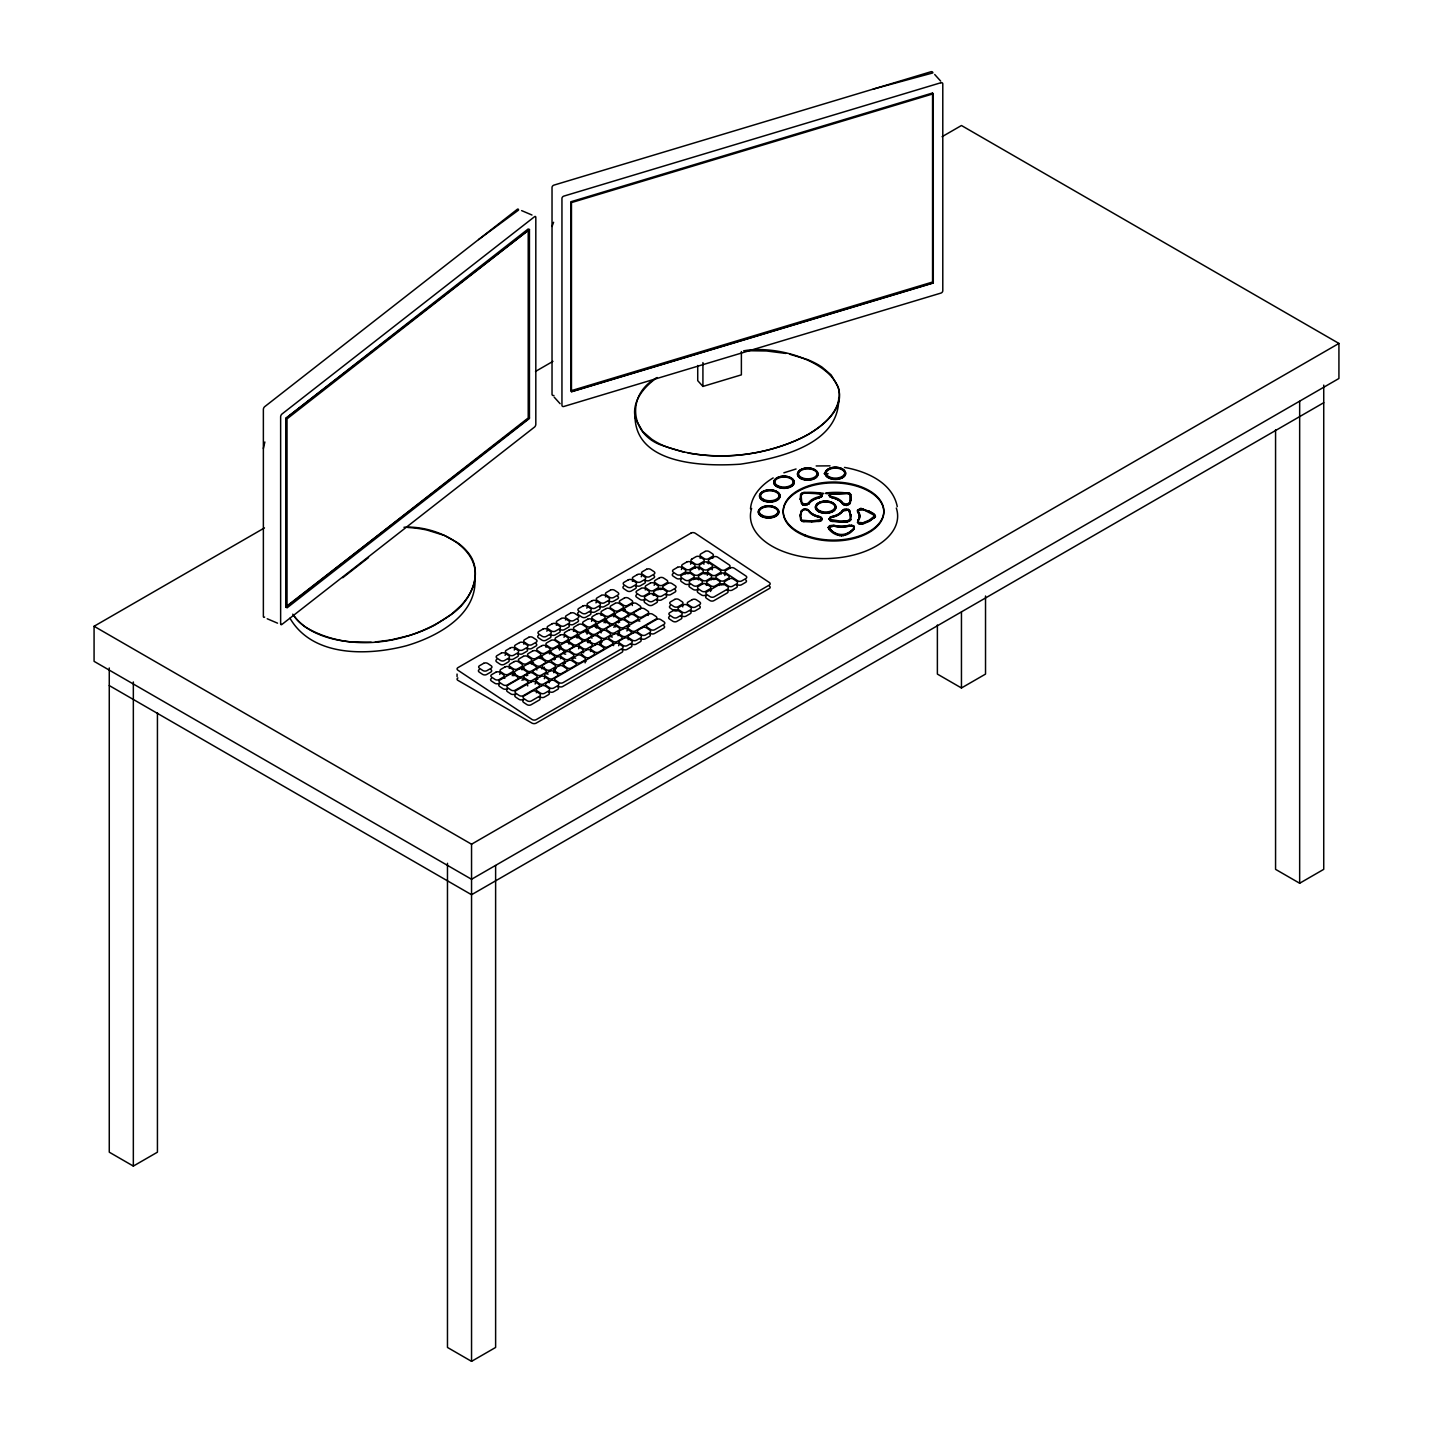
<?xml version="1.0" encoding="UTF-8"?>
<svg xmlns="http://www.w3.org/2000/svg" width="1433" height="1433" viewBox="0 0 1433 1433"><rect width="100%" height="100%" fill="white"/><g stroke="black" fill="none" stroke-linecap="round" stroke-linejoin="round"><path stroke-width="1.5" d="M635.016 416.501C635.697 465.241 705.143 466.531 740.324 464.185C776.776 458.703 839.631 445.305 838.681 398.249M800.169 499.311L800.599 494.457L803.913 492.307L819.264 492.737L822.291 495.478L819.694 497.717A17.859 10.3 0 0 0 808.875 503.95M801.011 493.973L801.781 502.84L805.024 504.344L808.463 503.001A18.289 10.55 0 0 1 819.533 496.606L821.861 494.618L821.27 495.818M850.342 519.982L849.59 510.255M851.202 515.163L850.772 520.018L847.512 521.899L832 521.469L829.08 519.355L830.101 517.259L829.08 519.355M750.498 508.84C751.573 495.209 761.926 484.515 773.175 477.923M874.345 517.743L875.438 516.202L869.473 521.254L863.168 523.905L858.528 523.618L857.651 520.627A17.859 10.318 0 0 0 857.651 511.796M857.758 521.451L858.027 520.215A18.289 10.55 0 0 0 858.027 511.151L857.758 509.897L858.027 512.029A18.289 10.55 0 0 1 858.027 521.093L857.758 522.329L862.953 522.812L869.186 520.179L875.008 515.683L862.953 509.414L857.758 510.775M263.367 448.493L264.872 441.991M801.369 510.721L800.169 515.163L800.599 519.677L801.996 521.093L801.011 519.104M800.599 515.54L801.781 511.133L805.024 508.751L808.857 510.524M851.202 498.971L848.658 504.613L844.001 504.721L846.366 505.455L850.002 503.771L851.202 499.311L850.772 494.457L849.375 492.862L832.107 492.737L829.08 495.478L831.677 497.717A17.859 10.3 0 0 1 842.497 503.968L844.001 505.079M829.152 528.938L828.704 526.825L829.152 528.061C835.958 536.623 847.064 536.623 853.871 528.061L854.319 526.825L853.871 528.938L849.321 532.539M849.16 525.517L853.746 526.036L854.247 528.705C847.584 537.877 835.744 537.823 828.776 529.064L828.274 527.326L829.6 525.678L833.666 525.23A18.289 10.55 0 0 0 849.357 525.212L853.423 525.678L854.247 529.064M552.027 226.468L553.604 222.276M821.628 496.839L822.291 495.478M830.28 493.436L830.101 496.696L829.08 495.478M822.291 519.355L821.091 520.537L821.27 517.259L822.291 519.355L819.264 521.218M828.274 527.684L831.427 525.696L833.863 525.875A17.859 10.318 0 0 0 849.16 525.875M828.704 527.702L833.666 526.09A18.289 10.55 0 0 0 849.357 526.09M800.599 494.815L803.913 493.185L811.633 492.934L819.264 493.615L821.861 495.496M829.51 519.355L839.738 521.021L847.458 520.788L850.342 519.104M850.772 519.677L849.375 520.215M869.473 511.527L860.821 508.285L857.346 510.381L857.651 512.136A17.859 10.318 0 0 1 857.651 520.985M460.692 605.872L451.09 614.56L435.148 624.878A124.832 72.08 0 0 1 425.977 629.338A120.981 69.841 0 0 1 419.493 632.025A116.861 67.476 0 0 1 409.193 635.571L390.761 639.978L375.339 641.966M805.024 508.751L801.781 510.255L800.169 515.522L801.692 521.272L819.371 521.469M801.369 511.062L805.006 509.037L808.857 510.882M830.101 495.818L831.821 496.606A18.289 10.55 0 0 1 842.909 503.001L846.348 504.344L849.59 502.84M846.348 505.222L849.59 503.717L850.342 493.973M529.44 229.459L287.012 418.866L287.012 607.879L529.44 418.472L529.44 229.459L285.794 418.346L285.794 607.359L528.222 417.952L528.222 228.94L285.794 418.346L285.794 606.84L529.476 417.97M342.738 577.732L368.514 557.598M655.902 378.402C645.226 386.337 634.926 397.64 634.586 411.665A76.325 44.065 0 0 0 635.733 419.475L642.772 431.548L651.693 439.179A75.949 43.85 0 0 0 666.488 446.899L684.15 452.219M657.228 377.524C624.931 394.469 629.893 436.778 664.894 446.236C708.117 462.304 757.609 457.521 799.309 439.089A123.668 71.399 0 0 0 812.26 431.978C825.265 423.649 838.753 411.307 839.326 394.774A76.468 44.154 0 0 0 838.18 386.964L831.14 374.909L822.22 367.26A76.056 43.904 0 0 0 807.424 359.558L789.762 354.238M808.857 503.61L807.119 503.986M800.169 498.971L802.695 504.971L808.857 503.95M851.202 515.522L848.39 509.199L844.252 509.091L842.497 510.524A17.859 10.3 0 0 1 831.677 516.776M850.002 511.062L846.366 509.378L842.497 510.882A17.859 10.3 0 0 1 831.677 517.134L829.743 517.994L831.821 516.489A18.289 10.55 0 0 0 842.909 510.094M850.772 515.54L848.39 510.076L842.909 510.972A18.289 10.55 0 0 1 831.821 517.367L830.101 518.137M478.568 239.58L518.549 210.096A2.149 1.039 -67 0 0 517.277 209.325L264.639 406.721A2.149 1.039 -66.9 0 0 263.367 409.462L263.367 616.333A2.149 1.039 -66.9 0 0 264.639 617.086M869.186 521.057L874.685 517.528M942.09 136.69L961.453 125.513L1338.924 343.436L1338.924 378.491L471.547 879.271L94.076 661.347L94.076 626.275L264.46 527.917M535.512 371.434L552.941 361.367M691.763 559.139L695.919 556.738A2.92 1.809 3.9 0 1 700.056 556.9L703.334 559.103A2.92 1.809 3.9 0 1 703.334 561.664L699.179 564.065A2.92 1.809 3.9 0 1 695.041 563.885L691.745 561.7A2.92 1.809 3.9 0 1 691.763 559.139M521.917 680.227L524.675 678.615M541.656 668.817L544.433 667.223M587.548 642.324L590.324 640.73M613.7 627.224L616.477 625.63M94.076 626.275L471.547 844.216L1338.924 343.436M1323.734 402.709L471.547 894.729L109.266 685.565M109.266 667.957L109.266 1152.186L133.341 1166.086L157.433 1152.186L157.433 712.667M937.379 625.003L937.379 674.083L961.453 687.983L985.528 674.083L985.528 596.003M447.472 863.293L447.472 1347.45L471.547 1361.35L495.621 1347.45L495.621 865.532M1275.567 429.81L1275.567 869.347L1299.659 883.247L1323.734 869.347L1323.734 385.101M843.553 535.512L849.626 532.36M821.628 496.499L819.533 497.466A18.289 10.55 0 0 0 808.463 503.879M869.473 520.895L860.821 523.959L857.346 522.382M830.28 494.313L847.458 493.185L850.342 494.851L850.772 499.311M821.091 519.66L811.633 521.021L801.996 520.215M783.869 472.818L796.067 468.985M571.462 391.603L933.259 282.803M697.728 365.487L697.728 380.659L702.922 386.426L741.38 374.855L741.38 351.604M873.181 89.115L932.865 72.922A2.149 1.558 -42.1 0 0 930.966 71.74L553.926 185.126A2.149 1.558 -42 0 0 552.027 187.436L552.027 394.308A2.149 1.558 -42.2 0 0 553.926 395.472M843.804 535.369L839.201 535.369M863.168 523.564L858.528 523.618M811.633 521.899L821.431 520.681M849.16 525.875L853.746 526.036M371.183 642.235L351.264 641.93A76.236 44.011 0 0 1 335.824 639.602C319.344 635.983 302.47 628.603 292.762 614.166M816.165 465.958L830.029 465.85M803.841 492.934C844.825 495.603 811.114 490.552 801.692 493.579M839.72 521.809L847.512 521.558M746.557 350.709L766.512 350.978L785.821 353.432M743.655 350.834C796.73 341.448 887.797 386.426 808.266 434.396C771.957 454.028 728.645 460.065 688.091 453.025M803.841 521.558L811.651 521.809M403.963 527.29C437.799 524.783 490.946 551.042 470.92 591.596A122.683 70.826 0 0 1 468.107 596.486A126.05 72.778 0 0 1 460.692 605.872M407.581 527.451L411.54 527.738A76.343 44.083 0 0 1 426.998 530.049L444.517 535.512L457.396 542.623A76.164 43.975 0 0 1 466.979 551.311C485.106 571.373 470.866 601.609 451.09 614.56C410.178 643.936 349.957 653.77 305.408 627.027A76.056 43.921 0 0 1 295.825 618.339L293.926 615.885M863.168 508.858C850.915 508.643 873.27 509.951 874.685 515.235M807.352 509.772L802.695 509.521M844.503 467.427C866.32 471.17 892.562 482.581 897.273 506.655M849.679 493.579C796.694 495.03 846.473 489.316 850.772 494.815M803.913 521.666L801.692 521.272M854.319 527.702L851.524 525.069M829.08 519.015L832.107 521.218M521.63 210.615L531.983 215.022M267.201 618.751L277.554 623.176M821.27 518.137L819.533 517.367A18.289 10.55 0 0 1 808.463 510.972L807.119 509.091M833.397 532.36L839.469 535.512M869.186 511.169L874.685 514.877M833.701 532.539L828.274 527.326M801.369 503.431L802.964 503.897M934.71 74.498L940.657 81.09M554.159 397.12L560.106 403.712M874.345 514.501L875.438 516.561M289.985 618.232C312.716 657.317 367.833 655.795 406.291 645.781C437.155 636.736 477.977 614.936 474.878 577.427M801.781 503.717L800.599 499.311L801.996 492.862M800.599 514.662L801.011 519.982M1299.659 401.33L1299.659 883.247M961.453 612.124L961.453 687.983M860.821 523.081L860.767 524.209M849.679 521.272L839.738 521.899L829.94 520.681M848.658 509.879L844.001 509.772M846.348 504.344L846.366 505.455M844.252 503.986L842.497 503.61A17.859 10.3 0 0 0 831.677 497.358M841.511 535.028L841.511 536.139M829.743 496.839L831.821 497.466A18.289 10.55 0 0 1 842.909 503.879M829.277 526.395L833.863 525.517A17.859 10.318 0 0 0 849.16 525.517M807.352 505.079L802.695 504.971M805.024 504.344L805.006 505.455M702.922 362.567L702.922 386.426M471.547 844.216L471.547 1361.35M457.055 674.047L457.055 676.627M280.635 623.695L280.635 416.842A2.149 1.039 -66.9 0 1 281.907 414.083L534.545 216.705A2.149 1.039 -67 0 1 535.817 217.458L535.817 424.311A2.149 1.039 -66.8 0 1 534.545 427.052L281.907 624.448A2.149 1.039 -67 0 1 280.635 623.695M133.341 681.947L133.341 1166.086M808.875 510.882A17.859 10.3 0 0 0 819.694 517.134L821.628 517.994L819.533 516.489A18.289 10.55 0 0 1 808.463 510.094M819.694 516.776A17.859 10.3 0 0 1 808.875 510.542M808.875 503.61A17.859 10.3 0 0 1 819.694 497.358M896.306 508.034A73.602 42.506 0 0 1 824.387 558.601A73.602 42.506 0 0 1 751.626 508.446M824.065 473.606A73.602 42.506 0 0 1 828.149 473.678M457.915 677.97A2.92 1.684 0 0 0 457.897 680.353L532.037 723.146A2.92 1.684 0 0 0 536.157 723.146L769.324 588.533A2.92 1.684 0 0 0 769.324 586.151M708.404 563.742A2.92 1.809 3.9 0 1 709.013 563.205M724.758 573.684A2.92 1.809 3.9 0 1 723.862 574.024M721.533 573.934A2.92 1.809 3.9 0 1 720.638 573.505M724.829 575.547A2.92 1.809 3.9 0 1 725.689 574.293M737.314 584.592A2.92 1.809 3.9 0 0 741.452 584.771L745.608 582.371A2.92 1.809 3.9 0 0 745.608 579.792M706.487 595.734A2.92 1.809 3.9 0 0 706.487 598.295L709.783 600.481A2.92 1.809 3.9 0 0 713.903 600.66L727.248 592.957A2.92 1.809 3.9 0 0 727.265 590.396M558.565 686.353A2.92 1.809 3.9 0 0 562.703 686.514L621.922 652.32A2.92 1.809 3.9 0 0 621.94 649.758M523.654 699.859A2.92 1.809 3.9 0 0 523.636 702.421L526.932 704.606A2.92 1.809 3.9 0 0 531.052 704.785L539.327 700.02A2.92 1.809 3.9 0 0 539.327 697.459M650.349 633.35A2.92 1.809 3.9 0 0 654.487 633.529L663.73 628.191A2.92 1.809 3.9 0 0 663.73 625.63M626.955 631.039A2.92 1.809 3.9 0 1 627.188 630.323M628.818 616.871A2.92 1.809 3.9 0 1 627.923 616.459M639.924 621.116A2.92 1.809 3.9 0 1 637.864 620.489M647.573 614.9A2.92 1.809 3.9 0 1 648.182 615.474M515.647 694.539A2.92 1.809 3.9 0 0 515.647 697.101L518.943 699.304A2.92 1.809 3.9 0 0 523.063 699.465M507.497 689.13A2.92 1.809 3.9 0 0 507.479 691.691L510.775 693.877A2.92 1.809 3.9 0 0 514.913 694.056M527.451 685.189A2.92 1.809 3.9 0 1 527.702 685.905M499.615 683.881A2.92 1.809 3.9 0 0 499.615 686.443L502.893 688.628A2.92 1.809 3.9 0 0 507.031 688.807M549.394 691.637A2.92 1.809 3.9 0 0 553.514 691.817L557.688 689.416A2.92 1.809 3.9 0 0 557.688 686.855M536.3 692.73A2.92 1.809 3.9 0 1 536.927 692.193M540.205 696.94A2.92 1.809 3.9 0 0 544.343 697.119L548.499 694.718A2.92 1.809 3.9 0 0 548.517 692.157M641.178 638.652A2.92 1.809 3.9 0 0 645.298 638.831L649.471 636.431A2.92 1.809 3.9 0 0 649.471 633.87M628.102 639.745A2.92 1.809 3.9 0 1 628.711 639.208M631.989 643.954A2.92 1.809 3.9 0 0 636.127 644.134L640.282 641.733A2.92 1.809 3.9 0 0 640.3 639.154M618.68 645.746A2.92 1.809 3.9 0 1 618.913 645.029M622.818 649.256A2.92 1.809 3.9 0 0 626.938 649.436L631.111 647.017A2.92 1.809 3.9 0 0 631.111 644.456M670.322 605.64A2.92 1.809 3.9 0 0 670.322 608.201L673.617 610.386A2.92 1.809 3.9 0 0 677.737 610.565M682.52 606.177A2.92 1.809 3.9 0 1 682.753 606.911M691.136 610.637A2.92 1.809 3.9 0 0 695.256 610.816L699.411 608.398A2.92 1.809 3.9 0 0 699.429 605.837M681.947 615.939A2.92 1.809 3.9 0 0 686.085 616.1L690.24 613.7A2.92 1.809 3.9 0 0 690.24 611.139M669.48 616.477A2.92 1.809 3.9 0 0 669.48 619.038L672.776 621.223A2.92 1.809 3.9 0 0 676.895 621.403L681.069 619.002A2.92 1.809 3.9 0 0 681.069 616.441M728.143 589.894A2.92 1.809 3.9 0 0 732.263 590.074L736.437 587.655A2.92 1.809 3.9 0 0 736.437 585.094M706.72 585.434A2.92 1.809 3.9 0 1 707.329 584.897M711.52 590.074A2.92 1.809 3.9 0 1 710.625 589.644M718.918 584.861A2.92 1.809 3.9 0 1 719.527 585.452M698.158 590.199A2.92 1.809 3.9 0 0 698.158 592.76L701.436 594.946A2.92 1.809 3.9 0 0 705.573 595.125M709.747 590.163A2.92 1.809 3.9 0 1 710.589 591.471M723.934 584.521A2.92 1.809 3.9 0 1 723.02 584.861M721.856 584.969A2.92 1.809 3.9 0 1 719.796 584.342M698.373 579.881A2.92 1.809 3.9 0 1 698.999 579.344M706.415 584.288A2.92 1.809 3.9 0 1 705.502 584.628M710.571 579.308A2.92 1.809 3.9 0 1 711.198 579.899M689.81 584.646A2.92 1.809 3.9 0 0 689.81 587.208L693.106 589.411A2.92 1.809 3.9 0 0 697.226 589.572M707.311 575.296A2.92 1.809 3.9 0 1 707.562 574.597M715.586 578.986A2.92 1.809 3.9 0 1 711.467 578.807M698.068 578.735A2.92 1.809 3.9 0 1 697.172 579.075M696.008 579.183A2.92 1.809 3.9 0 1 693.948 578.556M681.481 579.111A2.92 1.809 3.9 0 0 681.481 581.673L684.759 583.858A2.92 1.809 3.9 0 0 688.897 584.037M693.07 579.075A2.92 1.809 3.9 0 1 693.679 579.649M698.982 569.761A2.92 1.809 3.9 0 1 699.841 568.507M707.257 573.433A2.92 1.809 3.9 0 1 703.119 573.254M712.04 569.062A2.92 1.809 3.9 0 1 712.273 569.797M681.463 569.51A2.92 1.809 3.9 0 1 681.696 568.794M689.739 573.2A2.92 1.809 3.9 0 1 685.601 573.021M673.134 573.558A2.92 1.809 3.9 0 0 673.134 576.138L676.43 578.323A2.92 1.809 3.9 0 0 680.55 578.502M684.723 573.522A2.92 1.809 3.9 0 1 685.332 574.114M700.056 558.207A2.92 1.809 3.9 0 1 700.683 557.67M708.081 562.596A2.92 1.809 3.9 0 1 707.186 562.936M712.255 557.634A2.92 1.809 3.9 0 1 712.864 558.207M690.634 564.208A2.92 1.809 3.9 0 1 691.494 562.972M698.91 567.898A2.92 1.809 3.9 0 1 697.996 568.238M695.686 568.131A2.92 1.809 3.9 0 1 694.772 567.719M703.693 563.509A2.92 1.809 3.9 0 1 703.925 564.244M645.011 600.212A2.92 1.809 3.9 0 0 645.011 602.774L648.307 604.959A2.92 1.809 3.9 0 0 652.427 605.138L656.601 602.738A2.92 1.809 3.9 0 0 656.601 600.176M653.573 595.447A2.92 1.809 3.9 0 1 654.2 594.91M657.478 599.675A2.92 1.809 3.9 0 0 661.616 599.836L665.772 597.436A2.92 1.809 3.9 0 0 665.772 594.874M666.65 594.373A2.92 1.809 3.9 0 0 670.787 594.552L674.943 592.134A2.92 1.809 3.9 0 0 674.961 589.572M654.182 585.327A2.92 1.809 3.9 0 1 654.415 584.61M662.44 588.999A2.92 1.809 3.9 0 1 658.32 588.82M645.244 589.912A2.92 1.809 3.9 0 1 645.853 589.375M653.269 594.301A2.92 1.809 3.9 0 1 652.355 594.641M657.442 589.339A2.92 1.809 3.9 0 1 658.052 589.912M636.682 594.677A2.92 1.809 3.9 0 0 636.682 597.239L639.96 599.424A2.92 1.809 3.9 0 0 644.098 599.603M623.803 586.115A2.92 1.809 3.9 0 0 623.785 588.676L627.081 590.862A2.92 1.809 3.9 0 0 631.219 591.041L635.374 588.641A2.92 1.809 3.9 0 0 635.374 586.061M632.365 581.35A2.92 1.809 3.9 0 1 632.974 580.813M636.252 585.56A2.92 1.809 3.9 0 0 640.39 585.739L644.545 583.338A2.92 1.809 3.9 0 0 644.563 580.777M641.303 576.765A2.92 1.809 3.9 0 1 641.536 576.048M645.441 580.258A2.92 1.809 3.9 0 0 649.561 580.437L653.735 578.036A2.92 1.809 3.9 0 0 653.735 575.475M535.172 684.025A2.92 1.809 3.9 0 1 535.405 683.326M553.765 672.722A2.92 1.809 3.9 0 1 554.374 672.184M544.343 678.723A2.92 1.809 3.9 0 1 545.203 677.487M549.394 682.663A2.92 1.809 3.9 0 1 548.481 682.233M590.486 651.531A2.92 1.809 3.9 0 1 591.095 650.994M586.097 661.455A2.92 1.809 3.9 0 1 585.201 661.043M584.933 662.136A2.92 1.809 3.9 0 1 585.166 662.87M618.017 635.625A2.92 1.809 3.9 0 1 618.626 635.088M613.646 645.567A2.92 1.809 3.9 0 1 612.733 645.137M629.589 626.221A2.92 1.809 3.9 0 1 628.693 625.791M602.057 642.109A2.92 1.809 3.9 0 1 601.144 641.697M612.393 637.004A2.92 1.809 3.9 0 1 610.333 636.395M619.235 632.186A2.92 1.809 3.9 0 1 619.486 632.92M615.617 626.884A2.92 1.809 3.9 0 1 616.226 626.346M628.424 628.335A2.92 1.809 3.9 0 1 627.797 628.872M627.815 626.311A2.92 1.809 3.9 0 1 628.424 626.884M575.672 658.213A2.92 1.809 3.9 0 1 573.612 657.586M582.532 654.827A2.92 1.809 3.9 0 1 581.905 655.365M578.645 648.791A2.92 1.809 3.9 0 1 579.505 647.537M583.697 652.714A2.92 1.809 3.9 0 1 582.801 652.284M588.067 642.772A2.92 1.809 3.9 0 1 588.694 642.235M600.266 642.199A2.92 1.809 3.9 0 1 600.266 644.76M548.14 674.101A2.92 1.809 3.9 0 1 546.08 673.492M554.374 668.692A2.92 1.809 3.9 0 1 554.374 671.253M556.165 668.602A2.92 1.809 3.9 0 1 555.252 668.19M564.172 665.431A2.92 1.809 3.9 0 1 563.545 665.969M563.563 663.389A2.92 1.809 3.9 0 1 564.172 663.981M560.536 658.678A2.92 1.809 3.9 0 1 561.163 658.141M565.336 663.318A2.92 1.809 3.9 0 1 564.441 662.888M572.734 658.105A2.92 1.809 3.9 0 1 573.343 658.678M523.833 679.869A2.92 1.809 3.9 0 1 524.442 679.332M536.641 681.32A2.92 1.809 3.9 0 1 536.014 681.857M536.032 679.296A2.92 1.809 3.9 0 1 536.641 679.887M537.805 679.206A2.92 1.809 3.9 0 1 536.909 678.794M619.647 622.173A2.92 1.809 3.9 0 1 618.734 621.761M587.064 634.138A2.92 1.809 3.9 0 1 587.315 633.44M592.116 638.079A2.92 1.809 3.9 0 1 591.202 637.649M596.486 628.138A2.92 1.809 3.9 0 1 597.095 627.6M601.287 632.777A2.92 1.809 3.9 0 1 600.391 632.347M605.657 622.836A2.92 1.809 3.9 0 1 606.284 622.298M617.856 622.262A2.92 1.809 3.9 0 1 618.483 622.853M559.533 650.045A2.92 1.809 3.9 0 1 559.766 649.328M565.73 654.164A2.92 1.809 3.9 0 1 563.671 653.555M568.955 644.044A2.92 1.809 3.9 0 1 569.564 643.507M537.035 669.874A2.92 1.809 3.9 0 1 536.139 669.444M553.622 659.359A2.92 1.809 3.9 0 1 554.231 659.95M555.395 659.27A2.92 1.809 3.9 0 1 554.499 658.84M513.874 675.839A2.92 1.809 3.9 0 1 514.501 675.301M526.072 675.248A2.92 1.809 3.9 0 1 526.699 675.839M527.863 675.158A2.92 1.809 3.9 0 1 526.95 674.746M614.954 614.739A2.92 1.809 3.9 0 1 614.058 614.327M622.352 609.527A2.92 1.809 3.9 0 1 623.212 610.852M625.307 609.652A2.92 1.809 3.9 0 1 623.23 609.025M632.15 604.816A2.92 1.809 3.9 0 1 632.383 605.55M588.587 630.842A2.92 1.809 3.9 0 1 586.527 630.215M594.82 625.433A2.92 1.809 3.9 0 1 595.429 627.457M591.56 621.42A2.92 1.809 3.9 0 1 592.42 620.167M597.758 625.54A2.92 1.809 3.9 0 1 595.698 624.913M604.01 620.131A2.92 1.809 3.9 0 1 603.992 622.692M600.982 615.402A2.92 1.809 3.9 0 1 601.591 614.864M606.947 620.238A2.92 1.809 3.9 0 1 604.887 619.629M613.181 614.829A2.92 1.809 3.9 0 1 613.79 616.853M561.055 646.731A2.92 1.809 3.9 0 1 558.995 646.122M567.289 641.321A2.92 1.809 3.9 0 1 568.131 642.647M564.029 637.309A2.92 1.809 3.9 0 1 564.262 636.61M569.062 641.232A2.92 1.809 3.9 0 1 568.167 640.82M576.46 636.019A2.92 1.809 3.9 0 1 577.069 638.061M573.451 631.308A2.92 1.809 3.9 0 1 574.06 630.771M579.416 636.145A2.92 1.809 3.9 0 1 577.338 635.518M585.649 630.735A2.92 1.809 3.9 0 1 586.258 632.759M533.524 662.637A2.92 1.809 3.9 0 1 531.446 662.01M539.757 657.228A2.92 1.809 3.9 0 1 540.599 658.535M542.695 657.335A2.92 1.809 3.9 0 1 540.635 656.708M548.929 651.925A2.92 1.809 3.9 0 1 549.538 653.95M545.901 647.197A2.92 1.809 3.9 0 1 546.528 646.659M550.72 651.836A2.92 1.809 3.9 0 1 549.806 651.424M558.1 646.623A2.92 1.809 3.9 0 1 558.727 648.647M491.447 678.454A2.92 1.809 3.9 0 0 491.447 681.033L494.743 683.219A2.92 1.809 3.9 0 0 498.863 683.38M499.777 674.406A2.92 1.809 3.9 0 1 500.01 673.689M504.828 678.328A2.92 1.809 3.9 0 1 503.914 677.916M512.208 673.116A2.92 1.809 3.9 0 1 512.208 675.677M509.199 668.405A2.92 1.809 3.9 0 1 509.808 667.868M515.163 673.241A2.92 1.809 3.9 0 1 513.104 672.614M521.397 667.814A2.92 1.809 3.9 0 1 522.006 669.856M524.335 667.939A2.92 1.809 3.9 0 1 522.275 667.312M530.568 662.53A2.92 1.809 3.9 0 1 531.428 663.837M479.249 669.569A2.92 1.809 3.9 0 0 479.249 672.131L482.527 674.316A2.92 1.809 3.9 0 0 486.665 674.495L490.82 672.095A2.92 1.809 3.9 0 0 490.82 669.533M605.425 596.898A2.92 1.809 3.9 0 1 606.034 596.361M609.33 601.108A2.92 1.809 3.9 0 0 613.449 601.287L617.623 598.887A2.92 1.809 3.9 0 0 617.623 596.325M596.003 602.899A2.92 1.809 3.9 0 1 596.862 601.663M600.14 606.41A2.92 1.809 3.9 0 0 604.278 606.589L608.434 604.189A2.92 1.809 3.9 0 0 608.452 601.627M586.831 608.201A2.92 1.809 3.9 0 1 587.064 607.502M590.969 611.712A2.92 1.809 3.9 0 0 595.089 611.891L599.263 609.491A2.92 1.809 3.9 0 0 599.263 606.911M578.502 612.267A2.92 1.809 3.9 0 0 578.502 614.829L581.798 617.014A2.92 1.809 3.9 0 0 585.918 617.193L590.091 614.775A2.92 1.809 3.9 0 0 590.091 612.213M538.557 635.321A2.92 1.809 3.9 0 0 538.557 637.882L541.835 640.067A2.92 1.809 3.9 0 0 545.973 640.246L550.129 637.846A2.92 1.809 3.9 0 0 550.147 635.285M546.887 631.272A2.92 1.809 3.9 0 1 547.119 630.556M551.024 634.765A2.92 1.809 3.9 0 0 555.144 634.944L559.318 632.544A2.92 1.809 3.9 0 0 559.318 629.983M556.309 625.254A2.92 1.809 3.9 0 1 556.918 624.716M560.196 629.481A2.92 1.809 3.9 0 0 564.333 629.642L568.489 627.242A2.92 1.809 3.9 0 0 568.507 624.681M565.48 619.952A2.92 1.809 3.9 0 1 566.089 619.432M569.385 624.179A2.92 1.809 3.9 0 0 573.505 624.358L577.678 621.94A2.92 1.809 3.9 0 0 577.678 619.378M523.708 644.08A2.92 1.809 3.9 0 1 524.317 643.542M527.613 648.289A2.92 1.809 3.9 0 0 531.733 648.468L535.906 646.068A2.92 1.809 3.9 0 0 535.906 643.507M514.286 650.08A2.92 1.809 3.9 0 1 515.146 648.844M518.424 653.591A2.92 1.809 3.9 0 0 522.561 653.77L526.717 651.37A2.92 1.809 3.9 0 0 526.735 648.809M505.115 655.383A2.92 1.809 3.9 0 1 505.347 654.684M509.252 658.893A2.92 1.809 3.9 0 0 513.372 659.073L517.546 656.654A2.92 1.809 3.9 0 0 517.546 654.093M496.785 659.431A2.92 1.809 3.9 0 0 496.785 662.01L500.063 664.196A2.92 1.809 3.9 0 0 504.201 664.375L508.357 661.956A2.92 1.809 3.9 0 0 508.375 659.395M691.082 533.04L457.915 667.653A2.92 1.809 3.9 0 0 457.915 670.214L532.037 719.491A2.92 1.809 3.9 0 0 536.157 719.671L769.324 585.04A2.92 1.809 3.9 0 0 769.324 582.479L695.202 533.219A2.92 1.809 3.9 0 0 691.082 533.04M483.673 663.336L479.5 665.736A2.92 1.809 3.9 0 0 479.5 668.297L482.796 670.483A2.92 1.809 3.9 0 0 486.915 670.662L491.089 668.262A2.92 1.809 3.9 0 0 491.089 665.7L487.793 663.497A2.92 1.809 3.9 0 0 483.673 663.336M501.21 653.197L497.054 655.597A2.92 1.809 3.9 0 0 497.036 658.177L500.332 660.362A2.92 1.809 3.9 0 0 504.47 660.541L508.625 658.123A2.92 1.809 3.9 0 0 508.625 655.562L505.347 653.376A2.92 1.809 3.9 0 0 501.21 653.197M510.399 647.895L506.225 650.313A2.92 1.809 3.9 0 0 506.225 652.875L509.503 655.06A2.92 1.809 3.9 0 0 513.641 655.239L517.797 652.821A2.92 1.809 3.9 0 0 517.815 650.26L514.519 648.074A2.92 1.809 3.9 0 0 510.399 647.895M519.57 642.611L515.414 645.011A2.92 1.809 3.9 0 0 515.396 647.573L518.692 649.758A2.92 1.809 3.9 0 0 522.812 649.937L526.986 647.537A2.92 1.809 3.9 0 0 526.986 644.975L523.708 642.772A2.92 1.809 3.9 0 0 519.57 642.611M528.741 637.309L524.585 639.709A2.92 1.809 3.9 0 0 524.585 642.271L527.863 644.456A2.92 1.809 3.9 0 0 532.001 644.635L536.157 642.235A2.92 1.809 3.9 0 0 536.175 639.673L532.879 637.488A2.92 1.809 3.9 0 0 528.741 637.309M542.982 629.087L538.826 631.487A2.92 1.809 3.9 0 0 538.808 634.049L542.104 636.234A2.92 1.809 3.9 0 0 546.242 636.413L550.397 634.013A2.92 1.809 3.9 0 0 550.397 631.451L547.119 629.266A2.92 1.809 3.9 0 0 542.982 629.087M552.171 623.785L547.997 626.185A2.92 1.809 3.9 0 0 547.997 628.747L551.275 630.932A2.92 1.809 3.9 0 0 555.413 631.111L559.569 628.711A2.92 1.809 3.9 0 0 559.587 626.149L556.291 623.964A2.92 1.809 3.9 0 0 552.171 623.785M561.342 618.483L557.186 620.883A2.92 1.809 3.9 0 0 557.168 623.462L560.464 625.648A2.92 1.809 3.9 0 0 564.584 625.809L568.758 623.409A2.92 1.809 3.9 0 0 568.758 620.847L565.48 618.662A2.92 1.809 3.9 0 0 561.342 618.483M570.513 613.181L566.357 615.599A2.92 1.809 3.9 0 0 566.357 618.16L569.635 620.346A2.92 1.809 3.9 0 0 573.773 620.525L577.929 618.107A2.92 1.809 3.9 0 0 577.947 615.545L574.651 613.36A2.92 1.809 3.9 0 0 570.513 613.181M582.926 606.016L578.771 608.434A2.92 1.809 3.9 0 0 578.753 610.995L582.049 613.181A2.92 1.809 3.9 0 0 586.187 613.36L590.342 610.942A2.92 1.809 3.9 0 0 590.342 608.38L587.064 606.195A2.92 1.809 3.9 0 0 582.926 606.016M592.116 600.732L587.942 603.132A2.92 1.809 3.9 0 0 587.942 605.693L591.238 607.879A2.92 1.809 3.9 0 0 595.358 608.058L599.531 605.657A2.92 1.809 3.9 0 0 599.531 603.078L596.235 600.893A2.92 1.809 3.9 0 0 592.116 600.732M601.287 595.429L597.131 597.83A2.92 1.809 3.9 0 0 597.113 600.391L600.409 602.577A2.92 1.809 3.9 0 0 604.529 602.756L608.703 600.355A2.92 1.809 3.9 0 0 608.703 597.794L605.425 595.609A2.92 1.809 3.9 0 0 601.287 595.429M610.458 590.127L606.302 592.528A2.92 1.809 3.9 0 0 606.302 595.089L609.58 597.274A2.92 1.809 3.9 0 0 613.718 597.454L617.874 595.053A2.92 1.809 3.9 0 0 617.892 592.492L614.596 590.306A2.92 1.809 3.9 0 0 610.458 590.127M628.227 579.881L624.054 582.282A2.92 1.809 3.9 0 0 624.054 584.843L627.349 587.028A2.92 1.809 3.9 0 0 631.469 587.208L635.643 584.807A2.92 1.809 3.9 0 0 635.643 582.228L632.347 580.043A2.92 1.809 3.9 0 0 628.227 579.881M637.398 574.579L633.243 576.98A2.92 1.809 3.9 0 0 633.225 579.541L636.521 581.726A2.92 1.809 3.9 0 0 640.658 581.905L644.814 579.505A2.92 1.809 3.9 0 0 644.814 576.944L641.536 574.758A2.92 1.809 3.9 0 0 637.398 574.579M646.588 569.277L642.414 571.677A2.92 1.809 3.9 0 0 642.414 574.239L645.692 576.424A2.92 1.809 3.9 0 0 649.83 576.603L653.985 574.203A2.92 1.809 3.9 0 0 654.003 571.642L650.707 569.456A2.92 1.809 3.9 0 0 646.588 569.277M495.872 672.22L491.716 674.621A2.92 1.809 3.9 0 0 491.716 677.2L494.994 679.385A2.92 1.809 3.9 0 0 499.132 679.564L503.288 677.146A2.92 1.809 3.9 0 0 503.305 674.585L500.01 672.399A2.92 1.809 3.9 0 0 495.872 672.22M505.061 666.918L500.887 669.336A2.92 1.809 3.9 0 0 500.887 671.898L504.183 674.083A2.92 1.809 3.9 0 0 508.303 674.262L512.477 671.844A2.92 1.809 3.9 0 0 512.477 669.283L509.181 667.097A2.92 1.809 3.9 0 0 505.061 666.918M514.232 661.634L510.076 664.034A2.92 1.809 3.9 0 0 510.058 666.596L513.354 668.781A2.92 1.809 3.9 0 0 517.492 668.96L521.648 666.56A2.92 1.809 3.9 0 0 521.648 663.981L518.37 661.795A2.92 1.809 3.9 0 0 514.232 661.634M523.421 656.332L519.248 658.732A2.92 1.809 3.9 0 0 519.248 661.294L522.543 663.479A2.92 1.809 3.9 0 0 526.663 663.658L530.819 661.258A2.92 1.809 3.9 0 0 530.837 658.696L527.541 656.511A2.92 1.809 3.9 0 0 523.421 656.332M532.592 651.03L528.437 653.43A2.92 1.809 3.9 0 0 528.419 655.992L531.715 658.177A2.92 1.809 3.9 0 0 535.835 658.356L540.008 655.956A2.92 1.809 3.9 0 0 540.008 653.394L536.73 651.209A2.92 1.809 3.9 0 0 532.592 651.03M541.764 645.728L537.608 648.128A2.92 1.809 3.9 0 0 537.608 650.689L540.886 652.875A2.92 1.809 3.9 0 0 545.024 653.054L549.179 650.654A2.92 1.809 3.9 0 0 549.197 648.092L545.901 645.907A2.92 1.809 3.9 0 0 541.764 645.728M550.953 640.426L546.779 642.826A2.92 1.809 3.9 0 0 546.779 645.405L550.075 647.591A2.92 1.809 3.9 0 0 554.195 647.752L558.368 645.352A2.92 1.809 3.9 0 0 558.368 642.79L555.073 640.605A2.92 1.809 3.9 0 0 550.953 640.426M560.124 635.124L555.968 637.542A2.92 1.809 3.9 0 0 555.95 640.103L559.246 642.289A2.92 1.809 3.9 0 0 563.384 642.468L567.54 640.049A2.92 1.809 3.9 0 0 567.54 637.488L564.262 635.303A2.92 1.809 3.9 0 0 560.124 635.124M569.313 629.839L565.139 632.24A2.92 1.809 3.9 0 0 565.139 634.801L568.435 636.986A2.92 1.809 3.9 0 0 572.555 637.166L576.729 634.765A2.92 1.809 3.9 0 0 576.729 632.186L573.433 630.001A2.92 1.809 3.9 0 0 569.313 629.839M578.484 624.537L574.328 626.938A2.92 1.809 3.9 0 0 574.311 629.499L577.606 631.684A2.92 1.809 3.9 0 0 581.726 631.863L585.9 629.463A2.92 1.809 3.9 0 0 585.9 626.902L582.622 624.716A2.92 1.809 3.9 0 0 578.484 624.537M587.655 619.235L583.5 621.635A2.92 1.809 3.9 0 0 583.5 624.197L586.778 626.382A2.92 1.809 3.9 0 0 590.915 626.561L595.071 624.161A2.92 1.809 3.9 0 0 595.089 621.6L591.793 619.414A2.92 1.809 3.9 0 0 587.673 619.235M596.845 613.933L592.671 616.333A2.92 1.809 3.9 0 0 592.671 618.895L595.967 621.08A2.92 1.809 3.9 0 0 600.087 621.259L604.26 618.859A2.92 1.809 3.9 0 0 604.26 616.297L600.964 614.112A2.92 1.809 3.9 0 0 596.845 613.933M606.016 608.631L601.86 611.031A2.92 1.809 3.9 0 0 601.86 613.611L605.138 615.796A2.92 1.809 3.9 0 0 609.276 615.957L613.431 613.557A2.92 1.809 3.9 0 0 613.431 610.995L610.153 608.81A2.92 1.809 3.9 0 0 606.016 608.631M615.205 603.329L611.031 605.747A2.92 1.809 3.9 0 0 611.031 608.309L614.327 610.494A2.92 1.809 3.9 0 0 618.447 610.673L622.621 608.255A2.92 1.809 3.9 0 0 622.621 605.693L619.325 603.508A2.92 1.809 3.9 0 0 615.205 603.329M624.376 598.045L620.22 600.445A2.92 1.809 3.9 0 0 620.202 603.006L623.498 605.192A2.92 1.809 3.9 0 0 627.636 605.371L631.792 602.971A2.92 1.809 3.9 0 0 631.792 600.391L628.514 598.206A2.92 1.809 3.9 0 0 624.376 598.045M641.106 588.426L636.933 590.844A2.92 1.809 3.9 0 0 636.933 593.405L640.229 595.591A2.92 1.809 3.9 0 0 644.348 595.77L648.522 593.369A2.92 1.809 3.9 0 0 648.522 590.79L645.226 588.605A2.92 1.809 3.9 0 0 641.106 588.426M650.277 583.141L646.122 585.542A2.92 1.809 3.9 0 0 646.104 588.103L649.4 590.289A2.92 1.809 3.9 0 0 653.538 590.468L657.693 588.067A2.92 1.809 3.9 0 0 657.693 585.506L654.415 583.321A2.92 1.809 3.9 0 0 650.277 583.141M659.467 577.839L655.293 580.24A2.92 1.809 3.9 0 0 655.293 582.801L658.589 584.986A2.92 1.809 3.9 0 0 662.709 585.166L666.882 582.765A2.92 1.809 3.9 0 0 666.882 580.204L663.586 578.018A2.92 1.809 3.9 0 0 659.467 577.839M677.558 567.325L673.403 569.725A2.92 1.809 3.9 0 0 673.403 572.304L676.681 574.49A2.92 1.809 3.9 0 0 680.818 574.669L684.974 572.251A2.92 1.809 3.9 0 0 684.992 569.689L681.696 567.504A2.92 1.809 3.9 0 0 677.558 567.325M686.747 562.023L682.574 564.441A2.92 1.809 3.9 0 0 682.574 567.002L685.87 569.188A2.92 1.809 3.9 0 0 689.99 569.367L694.163 566.949A2.92 1.809 3.9 0 0 694.163 564.387L690.867 562.202A2.92 1.809 3.9 0 0 686.747 562.023M705.108 551.436L700.934 553.837A2.92 1.809 3.9 0 0 700.934 556.398L704.212 558.583A2.92 1.809 3.9 0 0 708.35 558.763L712.506 556.362A2.92 1.809 3.9 0 0 712.523 553.801L709.228 551.615A2.92 1.809 3.9 0 0 705.108 551.436M509.736 674.352L499.884 680.048A2.92 1.809 3.9 0 0 499.866 682.61L503.162 684.795A2.92 1.809 3.9 0 0 507.282 684.974L517.152 679.278A2.92 1.809 3.9 0 0 517.152 676.716L513.874 674.531A2.92 1.809 3.9 0 0 509.736 674.352M518.925 669.05L514.752 671.468A2.92 1.809 3.9 0 0 514.752 674.029L518.047 676.215A2.92 1.809 3.9 0 0 522.167 676.394L526.341 673.994A2.92 1.809 3.9 0 0 526.341 671.414L523.045 669.229A2.92 1.809 3.9 0 0 518.925 669.05M528.096 663.766L523.941 666.166A2.92 1.809 3.9 0 0 523.923 668.727L527.219 670.913A2.92 1.809 3.9 0 0 531.356 671.092L535.512 668.692A2.92 1.809 3.9 0 0 535.512 666.13L532.234 663.927A2.92 1.809 3.9 0 0 528.096 663.766M537.285 658.464L533.112 660.864A2.92 1.809 3.9 0 0 533.112 663.425L536.39 665.611A2.92 1.809 3.9 0 0 540.528 665.79L544.683 663.389A2.92 1.809 3.9 0 0 544.701 660.828L541.405 658.643A2.92 1.809 3.9 0 0 537.285 658.464M546.457 653.161L542.283 655.562A2.92 1.809 3.9 0 0 542.283 658.123L545.579 660.308A2.92 1.809 3.9 0 0 549.699 660.488L553.872 658.087A2.92 1.809 3.9 0 0 553.872 655.526L550.577 653.341A2.92 1.809 3.9 0 0 546.457 653.161M555.628 647.859L551.472 650.26A2.92 1.809 3.9 0 0 551.472 652.821L554.75 655.024A2.92 1.809 3.9 0 0 558.888 655.186L563.044 652.785A2.92 1.809 3.9 0 0 563.044 650.224L559.766 648.038A2.92 1.809 3.9 0 0 555.628 647.859M564.817 642.557L560.643 644.957A2.92 1.809 3.9 0 0 560.643 647.537L563.939 649.722A2.92 1.809 3.9 0 0 568.059 649.901L572.233 647.483A2.92 1.809 3.9 0 0 572.233 644.922L568.937 642.736A2.92 1.809 3.9 0 0 564.817 642.557M573.988 637.255L569.832 639.673A2.92 1.809 3.9 0 0 569.815 642.235L573.11 644.42A2.92 1.809 3.9 0 0 577.248 644.599L581.404 642.199A2.92 1.809 3.9 0 0 581.404 639.62L578.126 637.434A2.92 1.809 3.9 0 0 573.988 637.255M583.177 631.971L579.004 634.371A2.92 1.809 3.9 0 0 579.004 636.933L582.282 639.118A2.92 1.809 3.9 0 0 586.419 639.297L590.575 636.897A2.92 1.809 3.9 0 0 590.593 634.335L587.297 632.132A2.92 1.809 3.9 0 0 583.177 631.971M592.348 626.669L588.193 629.069A2.92 1.809 3.9 0 0 588.175 631.631L591.471 633.816A2.92 1.809 3.9 0 0 595.591 633.995L599.764 631.595A2.92 1.809 3.9 0 0 599.764 629.033L596.468 626.848A2.92 1.809 3.9 0 0 592.348 626.669M601.52 621.367L597.364 623.767A2.92 1.809 3.9 0 0 597.364 626.328L600.642 628.514A2.92 1.809 3.9 0 0 604.78 628.693L608.935 626.293A2.92 1.809 3.9 0 0 608.953 623.731L605.657 621.546A2.92 1.809 3.9 0 0 601.52 621.367M610.709 616.065L606.535 618.465A2.92 1.809 3.9 0 0 606.535 621.026L609.831 623.23A2.92 1.809 3.9 0 0 613.951 623.391L618.125 620.991A2.92 1.809 3.9 0 0 618.125 618.429L614.829 616.244A2.92 1.809 3.9 0 0 610.709 616.065M619.88 610.763L615.724 613.163A2.92 1.809 3.9 0 0 615.706 615.742L619.002 617.928A2.92 1.809 3.9 0 0 623.14 618.107L627.296 615.688A2.92 1.809 3.9 0 0 627.296 613.127L624.018 610.942A2.92 1.809 3.9 0 0 619.88 610.763M632.544 603.454L624.895 607.879A2.92 1.809 3.9 0 0 624.895 610.44L628.173 612.625A2.92 1.809 3.9 0 0 632.311 612.805L639.96 608.38A2.92 1.809 3.9 0 0 639.96 605.819L636.664 603.633A2.92 1.809 3.9 0 0 632.544 603.454M649.436 593.979L645.28 596.379A2.92 1.809 3.9 0 0 645.28 598.94L648.558 601.126A2.92 1.809 3.9 0 0 652.696 601.305L656.851 598.904A2.92 1.809 3.9 0 0 656.869 596.343L653.573 594.158A2.92 1.809 3.9 0 0 649.436 593.979M658.625 588.676L654.451 591.077A2.92 1.809 3.9 0 0 654.451 593.638L657.747 595.841A2.92 1.809 3.9 0 0 661.867 596.003L666.04 593.602A2.92 1.809 3.9 0 0 666.04 591.041L662.745 588.856A2.92 1.809 3.9 0 0 658.625 588.676M667.796 583.374L663.64 585.775A2.92 1.809 3.9 0 0 663.622 588.354L666.918 590.539A2.92 1.809 3.9 0 0 671.056 590.718L675.212 588.3A2.92 1.809 3.9 0 0 675.212 585.739L671.934 583.553A2.92 1.809 3.9 0 0 667.796 583.374M685.905 572.878L681.732 575.278A2.92 1.809 3.9 0 0 681.732 577.839L685.028 580.025A2.92 1.809 3.9 0 0 689.148 580.204L693.321 577.804A2.92 1.809 3.9 0 0 693.321 575.242L690.025 573.057A2.92 1.809 3.9 0 0 685.905 572.878M695.077 567.575L690.921 569.976A2.92 1.809 3.9 0 0 690.921 572.537L694.199 574.723A2.92 1.809 3.9 0 0 698.337 574.902L702.492 572.501A2.92 1.809 3.9 0 0 702.492 569.94L699.214 567.755A2.92 1.809 3.9 0 0 695.077 567.575M704.266 562.273L700.092 564.674A2.92 1.809 3.9 0 0 700.092 567.235L703.388 569.42A2.92 1.809 3.9 0 0 707.508 569.6L711.682 567.199A2.92 1.809 3.9 0 0 711.682 564.638L708.386 562.452A2.92 1.809 3.9 0 0 704.266 562.273M713.437 556.971L709.281 559.372A2.92 1.809 3.9 0 0 709.263 561.951L720.906 569.671A2.92 1.809 3.9 0 0 725.026 569.85L729.182 567.45A2.92 1.809 3.9 0 0 729.2 564.889L717.575 557.15A2.92 1.809 3.9 0 0 713.437 556.971M519.695 678.4L507.748 685.296A2.92 1.809 3.9 0 0 507.748 687.858L511.044 690.043A2.92 1.809 3.9 0 0 515.163 690.222L527.093 683.326A2.92 1.809 3.9 0 0 527.111 680.765L523.815 678.579A2.92 1.809 3.9 0 0 519.695 678.4M528.867 673.098L524.693 675.498A2.92 1.809 3.9 0 0 524.693 678.06L527.989 680.245A2.92 1.809 3.9 0 0 532.109 680.424L536.282 678.024A2.92 1.809 3.9 0 0 536.282 675.462L532.986 673.277A2.92 1.809 3.9 0 0 528.867 673.098M538.038 667.796L533.882 670.196A2.92 1.809 3.9 0 0 533.882 672.776L537.16 674.961A2.92 1.809 3.9 0 0 541.298 675.122L545.454 672.722A2.92 1.809 3.9 0 0 545.471 670.16L542.176 667.975A2.92 1.809 3.9 0 0 538.038 667.796M547.227 662.494L543.053 664.912A2.92 1.809 3.9 0 0 543.053 667.473L546.349 669.659A2.92 1.809 3.9 0 0 550.469 669.838L554.643 667.42A2.92 1.809 3.9 0 0 554.643 664.858L551.347 662.673A2.92 1.809 3.9 0 0 547.227 662.494M556.398 657.21L552.242 659.61A2.92 1.809 3.9 0 0 552.224 662.171L555.52 664.357A2.92 1.809 3.9 0 0 559.658 664.536L563.814 662.136A2.92 1.809 3.9 0 0 563.814 659.556L560.536 657.371A2.92 1.809 3.9 0 0 556.398 657.21M565.587 651.908L561.414 654.308A2.92 1.809 3.9 0 0 561.414 656.869L564.692 659.055A2.92 1.809 3.9 0 0 568.829 659.234L572.985 656.833A2.92 1.809 3.9 0 0 573.003 654.272L569.707 652.087A2.92 1.809 3.9 0 0 565.587 651.908M574.758 646.605L570.603 649.006A2.92 1.809 3.9 0 0 570.585 651.567L573.881 653.753A2.92 1.809 3.9 0 0 578.001 653.932L582.174 651.531A2.92 1.809 3.9 0 0 582.174 648.97L578.878 646.785A2.92 1.809 3.9 0 0 574.758 646.605M583.93 641.303L579.774 643.704A2.92 1.809 3.9 0 0 579.774 646.265L583.052 648.45A2.92 1.809 3.9 0 0 587.19 648.63L591.345 646.229A2.92 1.809 3.9 0 0 591.363 643.668L588.067 641.482A2.92 1.809 3.9 0 0 583.93 641.303M593.119 636.001L588.945 638.401A2.92 1.809 3.9 0 0 588.945 640.981L592.241 643.166A2.92 1.809 3.9 0 0 596.361 643.327L600.534 640.927A2.92 1.809 3.9 0 0 600.534 638.366L597.239 636.18A2.92 1.809 3.9 0 0 593.119 636.001M602.29 630.699L598.134 633.117A2.92 1.809 3.9 0 0 598.116 635.679L601.412 637.864A2.92 1.809 3.9 0 0 605.55 638.043L609.706 635.625A2.92 1.809 3.9 0 0 609.706 633.064L606.428 630.878A2.92 1.809 3.9 0 0 602.29 630.699M611.479 625.415L607.305 627.815A2.92 1.809 3.9 0 0 607.305 630.377L610.583 632.562A2.92 1.809 3.9 0 0 614.721 632.741L618.877 630.341A2.92 1.809 3.9 0 0 618.895 627.761L615.599 625.576A2.92 1.809 3.9 0 0 611.479 625.397M620.65 620.113L616.495 622.513A2.92 1.809 3.9 0 0 616.477 625.075L619.773 627.26A2.92 1.809 3.9 0 0 623.892 627.439L628.066 625.039A2.92 1.809 3.9 0 0 628.066 622.477L624.788 620.292A2.92 1.809 3.9 0 0 620.65 620.113M629.821 614.811L625.666 617.211A2.92 1.809 3.9 0 0 625.666 619.773L628.944 621.958A2.92 1.809 3.9 0 0 633.081 622.137L637.237 619.737A2.92 1.809 3.9 0 0 637.255 617.175L633.959 614.99A2.92 1.809 3.9 0 0 629.821 614.811M640.408 608.703L634.837 611.909A2.92 1.809 3.9 0 0 634.837 614.47L638.133 616.656A2.92 1.809 3.9 0 0 642.253 616.835L647.823 613.629A2.92 1.809 3.9 0 0 647.841 611.067L644.545 608.882A2.92 1.809 3.9 0 0 640.408 608.703M694.235 578.413L690.079 580.813A2.92 1.809 3.9 0 0 690.079 583.374L693.357 585.578A2.92 1.809 3.9 0 0 697.495 585.739L701.651 583.338A2.92 1.809 3.9 0 0 701.668 580.777L698.373 578.592A2.92 1.809 3.9 0 0 694.235 578.413M703.424 573.11L699.25 575.529A2.92 1.809 3.9 0 0 699.25 578.09L702.546 580.275A2.92 1.809 3.9 0 0 706.666 580.455L710.84 578.036A2.92 1.809 3.9 0 0 710.84 575.475L707.544 573.29A2.92 1.809 3.9 0 0 703.424 573.11M712.595 567.808L708.439 570.227A2.92 1.809 3.9 0 0 708.421 572.788L711.717 574.973A2.92 1.809 3.9 0 0 715.855 575.152L720.011 572.752A2.92 1.809 3.9 0 0 720.011 570.173L716.733 567.987A2.92 1.809 3.9 0 0 712.595 567.808M531.267 681.839L515.916 690.706A2.92 1.809 3.9 0 0 515.916 693.285L519.194 695.471A2.92 1.809 3.9 0 0 523.332 695.632L538.683 686.783A2.92 1.809 3.9 0 0 538.683 684.204L535.405 682.018A2.92 1.809 3.9 0 0 531.267 681.839M540.456 676.555L536.282 678.955A2.92 1.809 3.9 0 0 536.282 681.517L539.56 683.702A2.92 1.809 3.9 0 0 543.698 683.881L547.854 681.481A2.92 1.809 3.9 0 0 547.872 678.92L544.576 676.716A2.92 1.809 3.9 0 0 540.456 676.555M549.627 671.253L545.454 673.653A2.92 1.809 3.9 0 0 545.454 676.215L548.749 678.4A2.92 1.809 3.9 0 0 552.869 678.579L557.043 676.179A2.92 1.809 3.9 0 0 557.043 673.617L553.747 671.432A2.92 1.809 3.9 0 0 549.627 671.253M558.798 665.951L554.643 668.351A2.92 1.809 3.9 0 0 554.643 670.913L557.921 673.098A2.92 1.809 3.9 0 0 562.058 673.277L566.214 670.877A2.92 1.809 3.9 0 0 566.232 668.315L562.936 666.13A2.92 1.809 3.9 0 0 558.798 665.951M567.987 660.649L563.814 663.049A2.92 1.809 3.9 0 0 563.814 665.611L567.11 667.814A2.92 1.809 3.9 0 0 571.23 667.975L575.403 665.575A2.92 1.809 3.9 0 0 575.403 663.013L572.107 660.828A2.92 1.809 3.9 0 0 567.987 660.649M577.159 655.347L573.003 657.747A2.92 1.809 3.9 0 0 572.985 660.326L576.281 662.512A2.92 1.809 3.9 0 0 580.419 662.691L584.574 660.273A2.92 1.809 3.9 0 0 584.574 657.711L581.296 655.526A2.92 1.809 3.9 0 0 577.159 655.347M586.348 650.045L582.174 652.463A2.92 1.809 3.9 0 0 582.174 655.024L585.452 657.21A2.92 1.809 3.9 0 0 589.59 657.389L593.746 654.971A2.92 1.809 3.9 0 0 593.764 652.409L590.468 650.224A2.92 1.809 3.9 0 0 586.348 650.045M595.519 644.76L591.363 647.161A2.92 1.809 3.9 0 0 591.345 649.722L594.641 651.908A2.92 1.809 3.9 0 0 598.761 652.087L602.935 649.686A2.92 1.809 3.9 0 0 602.935 647.125L599.639 644.922A2.92 1.809 3.9 0 0 595.519 644.76M604.69 639.458L600.534 641.859A2.92 1.809 3.9 0 0 600.534 644.42L603.812 646.605A2.92 1.809 3.9 0 0 607.95 646.785L612.106 644.384A2.92 1.809 3.9 0 0 612.124 641.823L608.828 639.637A2.92 1.809 3.9 0 0 604.69 639.458M613.879 634.156L609.706 636.557A2.92 1.809 3.9 0 0 609.706 639.118L613.002 641.303A2.92 1.809 3.9 0 0 617.121 641.482L621.295 639.082A2.92 1.809 3.9 0 0 621.295 636.521L617.999 634.335A2.92 1.809 3.9 0 0 613.879 634.156M623.05 628.854L618.895 631.254A2.92 1.809 3.9 0 0 618.877 633.816L622.173 636.001A2.92 1.809 3.9 0 0 626.311 636.18L630.466 633.78A2.92 1.809 3.9 0 0 630.466 631.219L627.188 629.033A2.92 1.809 3.9 0 0 623.05 628.854M648.576 614.112L628.066 625.952A2.92 1.809 3.9 0 0 628.066 628.532L631.344 630.717A2.92 1.809 3.9 0 0 635.482 630.896L655.992 619.056A2.92 1.809 3.9 0 0 655.992 616.477L652.696 614.291A2.92 1.809 3.9 0 0 648.576 614.112M674.746 599.406L670.59 601.806A2.92 1.809 3.9 0 0 670.572 604.368L673.868 606.553A2.92 1.809 3.9 0 0 678.006 606.732L682.162 604.332A2.92 1.809 3.9 0 0 682.162 601.77L678.884 599.585A2.92 1.809 3.9 0 0 674.746 599.406M702.582 583.965L698.426 586.366A2.92 1.809 3.9 0 0 698.408 588.927L701.704 591.112A2.92 1.809 3.9 0 0 705.824 591.292L709.998 588.891A2.92 1.809 3.9 0 0 709.998 586.33L706.72 584.127A2.92 1.809 3.9 0 0 702.582 583.965M711.753 578.663L707.597 581.064A2.92 1.809 3.9 0 0 707.597 583.625L710.875 585.81A2.92 1.809 3.9 0 0 715.013 585.99L719.169 583.589A2.92 1.809 3.9 0 0 719.187 581.028L715.891 578.842A2.92 1.809 3.9 0 0 711.753 578.663M720.942 573.361L716.769 575.761A2.92 1.809 3.9 0 0 716.769 578.323L720.065 580.508A2.92 1.809 3.9 0 0 724.184 580.687L728.358 578.287A2.92 1.809 3.9 0 0 728.358 575.726L725.062 573.54A2.92 1.809 3.9 0 0 720.942 573.361M730.114 568.059L725.958 570.459A2.92 1.809 3.9 0 0 725.94 573.021L737.583 580.759A2.92 1.809 3.9 0 0 741.703 580.938L745.876 578.538A2.92 1.809 3.9 0 0 745.876 575.959L734.251 568.238A2.92 1.809 3.9 0 0 730.114 568.059M532.18 691.261L523.905 696.026A2.92 1.809 3.9 0 0 523.905 698.587L527.183 700.773A2.92 1.809 3.9 0 0 531.321 700.952L539.578 696.187A2.92 1.809 3.9 0 0 539.596 693.626L536.3 691.44A2.92 1.809 3.9 0 0 532.18 691.261M541.352 685.959L537.178 688.359A2.92 1.809 3.9 0 0 537.178 690.921L540.474 693.106A2.92 1.809 3.9 0 0 544.594 693.285L548.767 690.885A2.92 1.809 3.9 0 0 548.767 688.324L545.471 686.138A2.92 1.809 3.9 0 0 541.352 685.959M550.523 680.657L546.367 683.057A2.92 1.809 3.9 0 0 546.367 685.619L549.645 687.804A2.92 1.809 3.9 0 0 553.783 687.983L557.939 685.583A2.92 1.809 3.9 0 0 557.939 683.022L554.661 680.836A2.92 1.809 3.9 0 0 550.523 680.657M614.775 643.56L555.538 677.755A2.92 1.809 3.9 0 0 555.538 680.317L558.834 682.52A2.92 1.809 3.9 0 0 562.954 682.681L622.191 648.486A2.92 1.809 3.9 0 0 622.191 645.925L618.913 643.739A2.92 1.809 3.9 0 0 614.775 643.56M623.964 638.258L619.79 640.658A2.92 1.809 3.9 0 0 619.79 643.238L623.068 645.423A2.92 1.809 3.9 0 0 627.206 645.602L631.362 643.184A2.92 1.809 3.9 0 0 631.38 640.623L628.084 638.437A2.92 1.809 3.9 0 0 623.964 638.258M633.135 632.956L628.98 635.374A2.92 1.809 3.9 0 0 628.962 637.936L632.258 640.121A2.92 1.809 3.9 0 0 636.377 640.3L640.551 637.9A2.92 1.809 3.9 0 0 640.551 635.321L637.273 633.135A2.92 1.809 3.9 0 0 633.135 632.956M642.306 627.672L638.151 630.072A2.92 1.809 3.9 0 0 638.151 632.634L641.429 634.819A2.92 1.809 3.9 0 0 645.567 634.998L649.722 632.598A2.92 1.809 3.9 0 0 649.74 630.036L646.444 627.833A2.92 1.809 3.9 0 0 642.306 627.672M656.565 619.432L647.322 624.77A2.92 1.809 3.9 0 0 647.322 627.332L650.618 629.517A2.92 1.809 3.9 0 0 654.738 629.696L663.981 624.358A2.92 1.809 3.9 0 0 663.981 621.797L660.703 619.611A2.92 1.809 3.9 0 0 656.565 619.432M673.904 610.243L669.748 612.643A2.92 1.809 3.9 0 0 669.748 615.205L673.026 617.39A2.92 1.809 3.9 0 0 677.164 617.569L681.32 615.169A2.92 1.809 3.9 0 0 681.338 612.607L678.042 610.422A2.92 1.809 3.9 0 0 673.904 610.243M683.093 604.941L678.92 607.341A2.92 1.809 3.9 0 0 678.92 609.903L682.215 612.106A2.92 1.809 3.9 0 0 686.335 612.267L690.509 609.867A2.92 1.809 3.9 0 0 690.509 607.305L687.213 605.12A2.92 1.809 3.9 0 0 683.093 604.941M692.264 599.639L688.109 602.039A2.92 1.809 3.9 0 0 688.091 604.619L691.387 606.804A2.92 1.809 3.9 0 0 695.524 606.983L699.68 604.565A2.92 1.809 3.9 0 0 699.68 602.003L696.402 599.818A2.92 1.809 3.9 0 0 692.264 599.639M720.1 584.198L706.756 591.901A2.92 1.809 3.9 0 0 706.756 594.462L710.034 596.647A2.92 1.809 3.9 0 0 714.171 596.827L727.516 589.124A2.92 1.809 3.9 0 0 727.516 586.563L724.22 584.377A2.92 1.809 3.9 0 0 720.1 584.198M729.272 578.896L725.116 581.314A2.92 1.809 3.9 0 0 725.116 583.876L728.394 586.061A2.92 1.809 3.9 0 0 732.532 586.24L736.687 583.822A2.92 1.809 3.9 0 0 736.687 581.261L733.409 579.075A2.92 1.809 3.9 0 0 729.272 578.896M940.872 82.738L563.85 196.106A2.149 1.558 -42.1 0 0 561.951 198.435L561.951 405.288A2.149 1.558 -41.9 0 0 563.85 406.47L940.872 293.102A2.149 1.558 -42.1 0 0 942.789 290.774L942.789 83.92A2.149 1.558 -42.1 0 0 940.872 82.738M932.561 93.002L570.764 201.802L570.764 390.833L932.561 282.032L932.561 93.002M933.277 93.79L571.462 202.59L571.462 391.8L933.277 283.017L933.259 93.79M777.564 487.077A10.246 5.911 0 0 0 794.115 483.387A10.246 5.911 0 0 0 780.304 476.956A10.246 5.911 0 0 0 777.564 487.077M777.564 486.736A10.246 5.911 0 0 0 794.115 483.046A10.246 5.911 0 0 0 780.304 476.616A10.246 5.911 0 0 0 777.564 486.736M778.065 486.736A9.458 5.463 0 0 0 793.345 483.315A9.458 5.463 0 0 0 780.591 477.386A9.458 5.463 0 0 0 778.065 486.736M778.065 485.859A9.458 5.463 0 0 0 793.345 482.455A9.458 5.463 0 0 0 780.591 476.508A9.458 5.463 0 0 0 778.065 485.859M801.316 478.891A10.246 5.911 0 0 0 817.867 475.201A10.246 5.911 0 0 0 804.056 468.77A10.246 5.911 0 0 0 801.316 478.891M801.316 478.532A10.246 5.911 0 0 0 817.867 474.842A10.246 5.911 0 0 0 804.056 468.412A10.246 5.911 0 0 0 801.316 478.532M801.799 478.532A9.458 5.463 0 0 0 817.097 475.129A9.458 5.463 0 0 0 804.343 469.182A9.458 5.463 0 0 0 801.799 478.532M801.799 477.655A9.458 5.463 0 0 0 817.097 474.251A9.458 5.463 0 0 0 804.343 468.322A9.458 5.463 0 0 0 801.799 477.655M828.955 478.174A10.246 5.911 0 0 0 845.506 474.484A10.246 5.911 0 0 0 831.695 468.054A10.246 5.911 0 0 0 828.955 478.174M828.955 477.816A10.246 5.911 0 0 0 845.506 474.144A10.246 5.911 0 0 0 831.695 467.695A10.246 5.911 0 0 0 828.955 477.816M829.438 477.816A9.458 5.463 0 0 0 844.736 474.413A9.458 5.463 0 0 0 831.982 468.466A9.458 5.463 0 0 0 829.438 477.816M829.438 476.938A9.458 5.463 0 0 0 844.736 473.535A9.458 5.463 0 0 0 831.982 467.606A9.458 5.463 0 0 0 829.438 476.938M819.246 512.029A10.246 5.911 0 0 0 835.797 508.339A10.246 5.911 0 0 0 821.987 501.908A10.246 5.911 0 0 0 819.246 512.029M819.246 511.671A10.246 5.911 0 0 0 835.797 507.981A10.246 5.911 0 0 0 821.987 501.55A10.246 5.911 0 0 0 819.246 511.671M819.748 511.671A9.458 5.463 0 0 0 835.027 508.267A9.458 5.463 0 0 0 822.273 502.32A9.458 5.463 0 0 0 819.748 511.671M819.748 510.793A9.458 5.463 0 0 0 835.027 507.389A9.458 5.463 0 0 0 822.273 501.443A9.458 5.463 0 0 0 819.748 510.793M762.858 500.547A10.246 5.911 0 0 0 779.803 497.484A10.246 5.911 0 0 0 766.762 490.534A10.246 5.911 0 0 0 762.858 500.547M762.858 500.189A10.246 5.911 0 0 0 779.803 497.144A10.246 5.911 0 0 0 766.762 490.193A10.246 5.911 0 0 0 762.858 500.189M763.395 500.207A9.458 5.463 0 0 0 779.033 497.394A9.458 5.463 0 0 0 766.995 490.982A9.458 5.463 0 0 0 763.395 500.207M763.395 499.329A9.458 5.463 0 0 0 779.033 496.517A9.458 5.463 0 0 0 766.995 490.104A9.458 5.463 0 0 0 763.395 499.329M761.622 516.489A10.246 5.911 0 0 0 778.567 513.444A10.246 5.911 0 0 0 765.527 506.494A10.246 5.911 0 0 0 761.622 516.489M761.622 516.149A10.246 5.911 0 0 0 778.567 513.104A10.246 5.911 0 0 0 765.527 506.154A10.246 5.911 0 0 0 761.622 516.149M762.159 516.167A9.458 5.463 0 0 0 777.797 513.354A9.458 5.463 0 0 0 765.759 506.924A9.458 5.463 0 0 0 762.159 516.167M762.159 515.289A9.458 5.463 0 0 0 777.797 512.477A9.458 5.463 0 0 0 765.759 506.064A9.458 5.463 0 0 0 762.159 515.289M805.149 535.046A50.298 29.036 0 0 0 883.677 513.265A50.298 29.036 0 0 0 811.741 484.891A50.298 29.036 0 0 0 805.149 535.046M805.149 535.924A50.298 29.036 0 0 0 883.677 514.142A50.298 29.036 0 0 0 811.741 485.769A50.298 29.036 0 0 0 805.149 535.924"/></g></svg>
